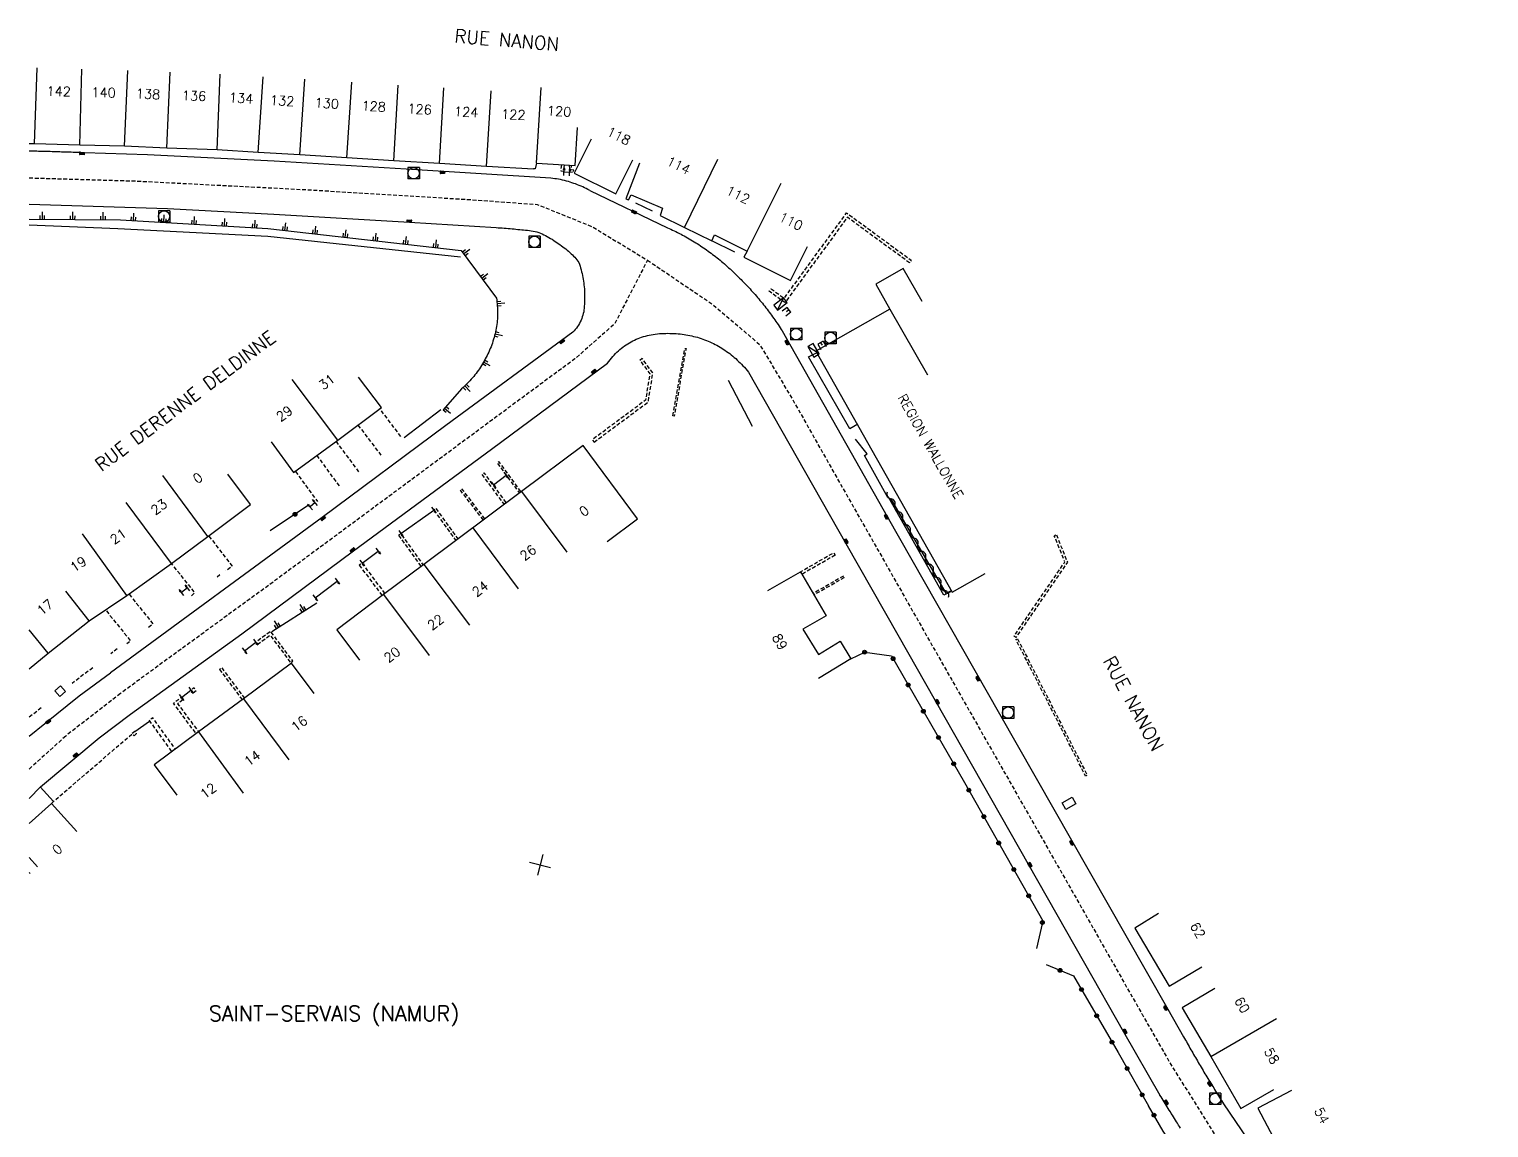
# Model space of a CAD drawing. Header units: millimetres. Extents: x 184999 to 186001, y 128999 to 130000.
# Drawn here: x 185000 to 185192.3, y 129248.5 to 129393.2 of the extents above; entities that cross this region are included whole.
import ezdxf
from ezdxf.enums import TextEntityAlignment as Align

# ---------------------------------------------------------------- set-up
doc = ezdxf.new("R2010")
doc.units = ezdxf.units.MM
doc.linetypes.add('DASHED', pattern=[0.75, 0.5, -0.25])
doc.layers.get('0').update_dxf_attribs({"linetype": 'CONTINUOUS'})
for name, color, linetype in [('W0001', 6, 'DASHED'), ('W0008', 7, 'CONTINUOUS'), ('W0017', 7, 'CONTINUOUS'), ('W0100', 7, 'CONTINUOUS'), ('W0105', 7, 'CONTINUOUS'), ('W0112', 1, 'DASHED'), ('W0211', 2, 'CONTINUOUS'), ('W0302', 3, 'CONTINUOUS'), ('W0310', 3, 'CONTINUOUS'), ('W0322', 7, 'CONTINUOUS'), ('W0334', 7, 'CONTINUOUS'), ('W0400', 7, 'CONTINUOUS'), ('W0420', 7, 'CONTINUOUS'), ('W0430', 7, 'CONTINUOUS'), ('W0980', 7, 'CONTINUOUS'), ('W0984', 7, 'CONTINUOUS'), ('W0989', 7, 'CONTINUOUS'), ('W0991', 7, 'CONTINUOUS'), ('W1102', 7, 'CONTINUOUS'), ('W1471', 7, 'CONTINUOUS')]:
    doc.layers.add(name, color=color, linetype=linetype)
doc.styles.get("Standard").update_dxf_attribs({"font": 'romans.shx', "width": 0.85})

# ---------------------------------------------------------------- blocks, each defined once
blk = doc.blocks.new('T400')
for p, q in [((-0.15, 0.3), (0.15, 0.3)), ((-0.15, -0.25), (-0.15, 0.3)), ((-0.15, 0.15), (0.15, 0.15)), ((-0.15, 0), (0.15, 0)), ((0.15, 0.3), (0.15, -0.25)), ((-0.15, -0.15), (0.15, -0.15)), ((-0.15, -0.25), (-0.15, -0.3)), ((-0.15, -0.3), (0.15, -0.3)), ((0.15, -0.3), (0.15, -0.25))]:
    blk.add_line(p, q)
blk = doc.blocks.new('t112o')
at = {"color": 0, "linetype": 'Continuous'}
for p, q in [((-0.5, 0.5), (0.5, 0.5)), ((-0.5, -0.5), (-0.5, 0.5)), ((0.5, 0.5), (0.5, -0.5)), ((0.5, -0.5), (-0.5, -0.5))]:
    blk.add_line(p, q, dxfattribs=at)
blk = doc.blocks.new('t991o')
at = {"color": 0, "linetype": 'Continuous'}
for p, q in [((-1, 1), (1, -1)), ((-1, -1), (1, 1))]:
    blk.add_line(p, q, dxfattribs=at)
blk = doc.blocks.new('T420')
for p, q in [((0.75, 0.75), (-0.75, 0.75)), ((-0.75, 0.75), (-0.75, -0.75)), ((0.75, 0.75), (0.75, -0.75)), ((0.75, -0.75), (-0.75, -0.75))]:
    blk.add_line(p, q)
blk.add_ellipse((0, 0), major_axis=(-0.53, 0.53), ratio=1, start_param=3.926991, end_param=10.210176)
blk = doc.blocks.new('T430')
at = {"flags": 128}
for points in [[(-0.4, 2.1), (0.4, 2.1)], [(-0.4, 2.1), (-0.4, 1.3)], [(0.8, 0.8), (-0.8, 0.8)], [(-0.8, 0.8), (-0.8, 0)], [(0.8, 0.8), (-0.8, 0)], [(-0.8, 0), (0.8, 0)], [(-0.4, 1.7), (0, 1.7)], [(-0.4, 1.3), (0.4, 1.3)], [(0.8, 0), (0.8, 0.8)]]:
    blk.add_lwpolyline(points, dxfattribs=at)
blk = doc.blocks.new('t105o')
for p, q in [((-0.5, 0), (0.5, 0)), ((0.5, 0), (0.2, 0.1)), ((0.5, 0), (0.2, -0.1))]:
    blk.add_line(p, q)
blk = doc.blocks.new('t322o')
at = {"color": 0, "linetype": 'Continuous'}
for radius in [0.25, 0.15]:
    blk.add_circle((0, 0), radius, dxfattribs=at)
blk = doc.blocks.new('t310o')
at = {"color": 0, "linetype": 'Continuous'}
for centre, start, end in [((-0.5, 0.38), 216.8699, 323.1304), ((0.5, -0.37), 36.8699, 143.1303)]:
    blk.add_arc(centre, 0.625, start, end, dxfattribs=at)
blk = doc.blocks.new('t211o')
at = {"color": 0, "linetype": 'Continuous'}
for p, q in [((-0.29, 0.5), (-0.29, 0)), ((0, 1), (0, 0)), ((0.29, 0.5), (0.29, 0))]:
    blk.add_line(p, q, dxfattribs=at)
blk = doc.blocks.new('T1471')
at = {"color": 0, "linetype": 'Continuous', "flags": 128}
blk.add_lwpolyline([(-0.75, -0.5), (-0.75, 0.5), (0.75, 0.5), (0.75, -0.5), (-0.75, -0.5)], dxfattribs=at)

msp = doc.modelspace()

# ---------------------------------------------------------------- linework, layer by layer
at = {"layer": 'W0001', "flags": 128}
for points in [[(185000, 129373.62), (185013.97, 129373.21), (185036.78, 129372.05), (185058.36, 129370.74), (185066.95, 129370.11), (185074.21, 129367.18), (185081.47, 129362.77), (185077.13, 129354.38), (185071.91, 129349.78), (185062.13, 129342.56), (185048.56, 129332.51), (185031.64, 129320.01), (185012.01, 129305.69)], [(185081.47, 129362.77), (185090.03, 129356.97), (185096.28, 129351.63), (185100.65, 129344.31), (185106.28, 129334.36), (185121.51, 129307.56), (185137.52, 129279.48), (185146.64, 129263.43), (185150.2, 129257.22), (185156.78, 129246.62), (185165.28, 129234.09), (185171.99, 129224.22), (185179.32, 129213.49), (185185.3, 129204.74)]]:
    msp.add_lwpolyline(points, dxfattribs=at)
at = {"layer": 'W0001'}
msp.add_lwpolyline([(185012.01, 129305.69), (185004.82, 129300.09), (185000, 129295.74)], dxfattribs=at)
at = {"layer": 'W0008', "flags": 128}
for points in [[(185073.85, 129371.97), (185073.62, 129372.09), (185073.39, 129372.2), (185073.17, 129372.31), (185072.94, 129372.42), (185072.71, 129372.52), (185072.47, 129372.62), (185072.24, 129372.72), (185072, 129372.81), (185071.76, 129372.89), (185071.52, 129372.97), (185071.28, 129373.05), (185071.04, 129373.13), (185070.79, 129373.2), (185070.53, 129373.27), (185070.28, 129373.33), (185070.02, 129373.38), (185069.76, 129373.43), (185069.5, 129373.47), (185069.24, 129373.51), (185068.98, 129373.54), (185068.72, 129373.56), (185049.68, 129374.76), (185032.3, 129375.8), (185015.59, 129376.64), (185007.29, 129376.92), (185007.04, 129376.93), (185006.79, 129376.94), (185006.54, 129376.94), (185006.28, 129376.95), (185006.03, 129376.96), (185005.78, 129376.97), (185005.53, 129376.98), (185005.28, 129376.99), (185005.02, 129377), (185004.77, 129377), (185004.52, 129377.01), (185004.27, 129377.02), (185004.02, 129377.03), (185003.76, 129377.04), (185003.51, 129377.04), (185003.26, 129377.05), (185003.01, 129377.06), (185002.75, 129377.07), (185002.5, 129377.08), (185002.25, 129377.08), (185002, 129377.09), (185001.75, 129377.1), (185001.49, 129377.1), (185001.24, 129377.11), (185000.99, 129377.12), (185000.74, 129377.12), (185000.49, 129377.13), (185000.23, 129377.14), (185000, 129377.14)], [(185073.86, 129371.97), (185084.09, 129367.05), (185084.32, 129366.95), (185084.55, 129366.85), (185084.77, 129366.74), (185085, 129366.63), (185085.22, 129366.53), (185085.44, 129366.42), (185085.67, 129366.3), (185085.89, 129366.19), (185086.1, 129366.07), (185086.32, 129365.96), (185086.54, 129365.84), (185086.75, 129365.72), (185086.97, 129365.59), (185087.18, 129365.47), (185087.39, 129365.34), (185087.61, 129365.21), (185087.82, 129365.08), (185088.03, 129364.95), (185088.23, 129364.82), (185088.44, 129364.68), (185088.65, 129364.55), (185088.85, 129364.41), (185089.05, 129364.27), (185089.26, 129364.13), (185089.46, 129363.98), (185089.66, 129363.84), (185089.86, 129363.69), (185090.05, 129363.54), (185090.25, 129363.39), (185090.45, 129363.24), (185090.64, 129363.08), (185090.83, 129362.93), (185091.03, 129362.77), (185091.22, 129362.61), (185091.41, 129362.45), (185091.6, 129362.28), (185091.79, 129362.12), (185091.97, 129361.95), (185092.16, 129361.78), (185092.35, 129361.62), (185092.53, 129361.45), (185092.71, 129361.28), (185092.9, 129361.11), (185093.08, 129360.94), (185093.26, 129360.76), (185093.43, 129360.59), (185093.61, 129360.41), (185093.79, 129360.24), (185093.96, 129360.06), (185094.14, 129359.88), (185094.31, 129359.7), (185094.48, 129359.52), (185094.65, 129359.34), (185094.82, 129359.16), (185094.99, 129358.98), (185095.15, 129358.8), (185095.32, 129358.61), (185095.48, 129358.42), (185095.65, 129358.24), (185095.81, 129358.05), (185095.97, 129357.86), (185096.13, 129357.67), (185096.29, 129357.48), (185096.45, 129357.29), (185096.6, 129357.1), (185096.76, 129356.9), (185096.91, 129356.71), (185097.07, 129356.51), (185097.22, 129356.31), (185097.37, 129356.12), (185097.52, 129355.92), (185097.67, 129355.72), (185097.81, 129355.52), (185097.96, 129355.31), (185098.11, 129355.11), (185098.25, 129354.91), (185098.39, 129354.7), (185098.53, 129354.5), (185098.67, 129354.29), (185098.81, 129354.08), (185098.95, 129353.87), (185099.09, 129353.66), (185099.22, 129353.45), (185113.04, 129329), (185127.87, 129303), (185144.5, 129273.81), (185150.02, 129264.1), (185152.11, 129260.47), (185152.23, 129260.25), (185152.35, 129260.04), (185152.47, 129259.83), (185152.59, 129259.62), (185152.71, 129259.4), (185152.83, 129259.19), (185152.95, 129258.98), (185153.07, 129258.77), (185153.19, 129258.56), (185153.31, 129258.35), (185153.43, 129258.14), (185153.55, 129257.93), (185153.67, 129257.72), (185153.8, 129257.51), (185153.92, 129257.3), (185154.04, 129257.09), (185154.17, 129256.88), (185154.29, 129256.67), (185154.42, 129256.45), (185154.54, 129256.24), (185154.67, 129256.03), (185154.79, 129255.82), (185154.92, 129255.61), (185155.05, 129255.4), (185155.17, 129255.19), (185155.3, 129254.98), (185155.43, 129254.77), (185155.56, 129254.57), (185155.68, 129254.36), (185155.81, 129254.15), (185155.94, 129253.94), (185156.07, 129253.73), (185156.2, 129253.52), (185156.32, 129253.31), (185156.45, 129253.1), (185156.58, 129252.9), (185156.71, 129252.69), (185156.84, 129252.48), (185156.97, 129252.27), (185157.1, 129252.06), (185157.23, 129251.86), (185157.36, 129251.65), (185169.25, 129234.13)], [(185000, 129370.13), (185018.21, 129369.59), (185032.23, 129368.85), (185050.11, 129367.78), (185061.55, 129367.06), (185061.81, 129367.05), (185062.07, 129367.04), (185062.33, 129367.02), (185062.59, 129367), (185062.85, 129366.98), (185063.1, 129366.96), (185063.36, 129366.94), (185063.62, 129366.91), (185063.88, 129366.89), (185064.14, 129366.86), (185064.4, 129366.83), (185064.65, 129366.8), (185064.9, 129366.78), (185065.15, 129366.76), (185065.4, 129366.74), (185065.65, 129366.71), (185065.9, 129366.68), (185066.15, 129366.65), (185066.4, 129366.61), (185066.65, 129366.56), (185066.89, 129366.49), (185067.14, 129366.42), (185067.37, 129366.33), (185067.6, 129366.23), (185067.83, 129366.13), (185068.05, 129366.02), (185068.27, 129365.9), (185068.48, 129365.78), (185068.69, 129365.65), (185068.9, 129365.52), (185069.11, 129365.38), (185069.31, 129365.25), (185069.52, 129365.11), (185069.72, 129364.96), (185069.92, 129364.82), (185070.12, 129364.68), (185070.32, 129364.54), (185070.51, 129364.4), (185070.69, 129364.25), (185070.87, 129364.1), (185071.05, 129363.95), (185071.23, 129363.79), (185071.4, 129363.63), (185071.57, 129363.47), (185071.73, 129363.31), (185071.88, 129363.15), (185072.03, 129362.98), (185072.17, 129362.81), (185072.3, 129362.63), (185072.41, 129362.45), (185072.5, 129362.25), (185072.59, 129362), (185072.66, 129361.76), (185072.73, 129361.51), (185072.79, 129361.26), (185072.85, 129361.01), (185072.91, 129360.76), (185072.96, 129360.51), (185073, 129360.26), (185073.04, 129360.01), (185073.07, 129359.76), (185073.1, 129359.51), (185073.13, 129359.26), (185073.15, 129359), (185073.17, 129358.75), (185073.18, 129358.5), (185073.18, 129358.24), (185073.19, 129357.99), (185073.19, 129357.73), (185073.18, 129357.48), (185073.17, 129357.22), (185073.16, 129356.97), (185073.14, 129356.71), (185073.12, 129356.45), (185073.1, 129356.21), (185073.06, 129355.98), (185073.01, 129355.75), (185072.95, 129355.52), (185072.88, 129355.29), (185072.8, 129355.07), (185072.71, 129354.85), (185072.6, 129354.64), (185072.49, 129354.42), (185072.37, 129354.22), (185072.24, 129354.02), (185072.1, 129353.83), (185071.95, 129353.65), (185071.79, 129353.47), (185071.62, 129353.3), (185054.89, 129340.99), (185054.89, 129340.99), (185054.89, 129340.99), (185038.6, 129328.86), (185010.7, 129308.42)], [(185013.33, 129302.95), (185028.03, 129313.56), (185042.74, 129324.47), (185060.91, 129337.88), (185076.2, 129349.21), (185076.37, 129349.44), (185076.54, 129349.65), (185076.71, 129349.87), (185076.89, 129350.07), (185077.07, 129350.27), (185077.26, 129350.46), (185077.45, 129350.65), (185077.64, 129350.83), (185077.84, 129351), (185078.04, 129351.17), (185078.24, 129351.33), (185078.44, 129351.48), (185078.65, 129351.62), (185078.87, 129351.76), (185079.09, 129351.89), (185079.31, 129352.02), (185079.53, 129352.14), (185079.76, 129352.25), (185079.99, 129352.36), (185080.22, 129352.45), (185080.46, 129352.55), (185080.7, 129352.63), (185080.95, 129352.71), (185081.2, 129352.78), (185081.45, 129352.85), (185081.71, 129352.91), (185081.97, 129352.96), (185082.23, 129353), (185082.5, 129353.04), (185082.77, 129353.07), (185083.04, 129353.1), (185083.32, 129353.12), (185083.6, 129353.13), (185083.88, 129353.13), (185084.15, 129353.14), (185084.43, 129353.13), (185084.7, 129353.12), (185084.97, 129353.11), (185085.24, 129353.1), (185085.5, 129353.07), (185085.76, 129353.05), (185086.03, 129353.02), (185086.29, 129352.98), (185086.54, 129352.94), (185086.8, 129352.9), (185087.05, 129352.85), (185087.3, 129352.8), (185087.55, 129352.74), (185087.8, 129352.67), (185088.04, 129352.61), (185088.29, 129352.54), (185088.53, 129352.46), (185088.76, 129352.38), (185089, 129352.29), (185089.24, 129352.2), (185089.47, 129352.11), (185089.7, 129352.01), (185089.93, 129351.9), (185090.15, 129351.8), (185090.38, 129351.68), (185090.6, 129351.57), (185090.82, 129351.44), (185091.04, 129351.32), (185091.25, 129351.18), (185091.46, 129351.05), (185091.68, 129350.91), (185091.89, 129350.76), (185092.09, 129350.61), (185092.3, 129350.46), (185092.5, 129350.3), (185092.7, 129350.14), (185092.9, 129349.97), (185093.1, 129349.8), (185093.29, 129349.62), (185093.48, 129349.44), (185093.67, 129349.25), (185093.86, 129349.06), (185094.05, 129348.86), (185094.23, 129348.66), (185094.42, 129348.46), (185094.6, 129348.25), (185094.77, 129348.04), (185107.62, 129325.45), (185114.44, 129313.4), (185139.05, 129270.19), (185144.18, 129261.14), (185148.99, 129252.78)], [(185109.19, 129341.17), (185108.11, 129340.55), (185102.67, 129350.05), (185103.73, 129350.55)], [(185121.38, 129319.1), (185120.53, 129318.64), (185113.21, 129331.55)], [(185151.72, 129248.42), (185151.58, 129248.64), (185151.45, 129248.85), (185151.31, 129249.07), (185151.18, 129249.28), (185151.04, 129249.5), (185150.9, 129249.72), (185150.77, 129249.94), (185150.63, 129250.15), (185150.49, 129250.37), (185150.36, 129250.59), (185150.22, 129250.81), (185150.08, 129251.03), (185149.95, 129251.25), (185149.81, 129251.47), (185149.67, 129251.69), (185149.54, 129251.91), (185149.4, 129252.13), (185149.27, 129252.35), (185149.13, 129252.57), (185148.99, 129252.79)]]:
    msp.add_lwpolyline(points, dxfattribs=at)
at = {"layer": 'W0008'}
for points in [[(185000, 129300.07), (185002.04, 129301.76), (185006.59, 129305.38), (185010.7, 129308.42)], [(185000, 129291.86), (185001.47, 129293.39), (185009.2, 129299.85), (185013.33, 129302.95)]]:
    msp.add_lwpolyline(points, dxfattribs=at)
at = {"layer": 'W0017', "flags": 128}
for points in [[(185082.13, 129369.22), (185079.93, 129370.27)], [(185092.97, 129363.85), (185089.94, 129365.34)], [(185113.13, 129331.51), (185110.06, 129337.04), (185110.4, 129337.27), (185108.87, 129339.18)], [(185013.9, 129300.7), (185015.85, 129302.06)]]:
    msp.add_lwpolyline(points, dxfattribs=at)
at = {"layer": 'W0100'}
for p, q in [((185000, 129288.58), (185002.92, 129291.22)), ((185002.92, 129291.22), (185006.27, 129287.51)), ((185000, 129284.08), (185001.11, 129282.85)), ((185000, 129282.11), (185000.14, 129281.99))]:
    msp.add_line(p, q, dxfattribs=at)
at = {"layer": 'W0100', "flags": 128}
for points in [[(185066.85, 129375.56), (185071.93, 129375.24), (185072.24, 129380.23)], [(185074.04, 129378.7), (185071.82, 129374.22), (185077.31, 129371.5), (185079.53, 129375.98)], [(185066.85, 129375.56), (185066.68, 129374.81), (185066.47, 129374.82), (185066.47, 129374.75), (185060.26, 129375.12), (185054.05, 129375.51), (185048.04, 129375.86), (185041.86, 129376.25), (185035.68, 129376.64), (185030.19, 129376.95), (185024.77, 129377.3), (185018.14, 129377.55), (185012.56, 129377.79), (185006.68, 129377.94), (185000.72, 129378.1), (185000, 129378.12)], [(185080.4, 129375.54), (185078.61, 129370.87), (185078.98, 129370.73), (185079.32, 129371.38), (185083.43, 129369.63), (185083.15, 129368.66), (185086.36, 129367.07), (185089.94, 129365.34), (185090.31, 129366.11), (185094.61, 129363.96), (185094.18, 129363.17), (185100.29, 129360.1), (185102.53, 129364.57)], [(185070.45, 129374.42), (185071.21, 129374.37)], [(185117.64, 129357.34), (185115.16, 129361.69), (185111.56, 129359.63), (185113.41, 129356.34), (185103.63, 129350.78), (185121.63, 129319.02), (185125.98, 129321.48)], [(185031.89, 129338.84), (185034.84, 129334.8), (185040.66, 129339.06), (185046.4, 129343.38), (185043.4, 129347.37)], [(185076.14, 129325.73), (185080.16, 129328.7), (185073, 129338.37), (185064.86, 129332.31), (185052.01, 129322.69), (185046.7, 129318.73), (185040.53, 129314.1), (185043.53, 129310.1)], [(185007.9, 129315.25), (185012.87, 129318.59), (185018.74, 129322.8), (185023.56, 129326.38), (185029.18, 129330.57), (185026.19, 129334.58)], [(185061.17, 129333.19), (185062.83, 129334.45)], [(185037.66, 129330.85), (185037.01, 129330.27)], [(185048.99, 129326.75), (185053.31, 129329.85)], [(185043.88, 129322.88), (185046, 129324.43)], [(185097.32, 129319.24), (185101.65, 129321.74), (185105, 129315.93), (185101.95, 129314.18), (185104, 129310.84), (185106.86, 129312.59), (185108.28, 129310.27), (185104.02, 129307.66)], [(185020.86, 129319.61), (185020.06, 129318.99)], [(185037.67, 129318.28), (185040.59, 129320.48)], [(185028.36, 129311.31), (185029.85, 129312.45)], [(185037.53, 129305.67), (185034.55, 129309.68), (185028.25, 129304.99), (185022.29, 129300.66), (185016.47, 129296.29), (185019.47, 129292.29)], [(185020.05, 129305.17), (185021.32, 129306.12)], [(185148.79, 129276.69), (185145.7, 129274.76), (185150.2, 129267.13), (185154.5, 129269.67)], [(185156.21, 129266.83), (185151.91, 129264.28), (185155.69, 129257.89), (185159.65, 129251.02), (185163.98, 129253.51)], [(185166.31, 129253.41), (185161.89, 129251.08), (185166.36, 129242.58), (185165.84, 129242.11), (185170.18, 129235.66), (185173.9, 129230.4), (185177.44, 129224.98), (185177.55, 129225), (185180.48, 129220.62), (185188.2, 129209.37), (185192.32, 129212.2)]]:
    msp.add_lwpolyline(points, dxfattribs=at)
at = {"layer": 'W0100'}
msp.add_lwpolyline([(185000, 129308.95), (185002.52, 129311.01), (185007.9, 129315.25), (185004.81, 129319.18)], dxfattribs=at)
at = {"layer": 'W0112'}
for p, q in [((185011.61, 129311.59), (185010.75, 129310.92)), ((185008.37, 129309.08), (185005.65, 129307.03)), ((185001.59, 129303.8), (185000, 129302.55)), ((185002.92, 129291.22), (185013.63, 129300.44))]:
    msp.add_line(p, q, dxfattribs=at)
at = {"layer": 'W0112', "flags": 128}
for points in [[(185070.13, 129375.35), (185070.03, 129374.53), (185070.42, 129374.48), (185070.52, 129375.33)], [(185071.16, 129375.29), (185071.23, 129374.41), (185071.73, 129374.36), (185071.75, 129374.65), (185071.49, 129374.67), (185071.44, 129375.27)], [(185048.97, 129339.55), (185046.19, 129343.22)], [(185043.31, 129341.05), (185046.38, 129337.05)], [(185043.45, 129334.9), (185040.47, 129338.88)], [(185040.87, 129333.03), (185037.95, 129337.03)], [(185035.09, 129334.93), (185037.99, 129330.97)], [(185023.69, 129326.42), (185026.73, 129322.48), (185025.9, 129321.83)], [(185021.38, 129318.56), (185021.84, 129318.97), (185018.75, 129322.81)], [(185025.13, 129321.32), (185024.62, 129320.89)], [(185013.18, 129318.76), (185016.3, 129314.86), (185015.67, 129314.32)], [(185010.17, 129316.56), (185013.36, 129312.63), (185012.85, 129312.24)]]:
    msp.add_lwpolyline(points, dxfattribs=at)
for points in [[(185097.75, 129359.02), (185099.48, 129357.76), (185107.71, 129369), (185116.22, 129362.77), (185115.98, 129362.43), (185107.8, 129368.42), (185099.57, 129357.18), (185097.51, 129358.69)], [(185074.43, 129338.81), (185081.57, 129344.1), (185082.18, 129347.92), (185080.77, 129349.8), (185080.46, 129349.57), (185081.77, 129347.82), (185081.21, 129344.32), (185074.2, 129339.12)], [(185084.8, 129342.27), (185086.38, 129351.15), (185086.55, 129351.12), (185084.97, 129342.24)], [(185064.79, 129332.31), (185061.89, 129336.24), (185061.66, 129336.08), (185064.56, 129332.14)], [(185059.65, 129334.55), (185062.54, 129330.63), (185062.84, 129330.85), (185059.95, 129334.77)], [(185060.04, 129328.71), (185057.02, 129332.66), (185056.78, 129332.48), (185059.8, 129328.52)], [(185053.31, 129329.84), (185056.2, 129325.84), (185056.52, 129326.07), (185053.63, 129330.07)], [(185048.68, 129326.53), (185051.61, 129322.43), (185051.92, 129322.65), (185048.99, 129326.75)], [(185135.34, 129326.6), (185136.8, 129322.98), (185130.01, 129313.09), (185129.77, 129313.26), (185136.47, 129323.02), (185135.07, 129326.48)], [(185043.48, 129322.59), (185046.44, 129318.68), (185046.82, 129318.97), (185043.87, 129322.88)], [(185106.21, 129323.92), (185101.84, 129321.41), (185101.65, 129321.74), (185106.02, 129324.25)], [(185107.3, 129321.16), (185103.29, 129318.86), (185103.39, 129318.68), (185107.4, 129320.99)], [(185030.06, 129312.16), (185031.75, 129313.38), (185034.46, 129309.73), (185034.75, 129309.94), (185031.82, 129313.87), (185029.85, 129312.45)], [(185130.23, 129312.91), (185139.41, 129294.93), (185139.19, 129294.82), (185130.02, 129312.8)], [(185025.07, 129308.87), (185028.04, 129304.9), (185028.35, 129305.13), (185025.38, 129309.1)], [(185021.59, 129305.77), (185021.99, 129306.08), (185021.72, 129306.43), (185021.32, 129306.12)], [(185020.26, 129304.85), (185019.56, 129304.34), (185022.3, 129300.66), (185021.98, 129300.42), (185019, 129304.42), (185020.02, 129305.17)], [(185015.79, 129302.15), (185018.75, 129298.06), (185019.24, 129298.41), (185016.27, 129302.5)], [(185013.81, 129300.11), (185014.15, 129300.41), (185013.9, 129300.7), (185013.56, 129300.4)]]:
    msp.add_lwpolyline(points, close=True, dxfattribs=at)
at = {"layer": 'W0211', "flags": 128}
for points in [[(185000, 129368.16), (185012.03, 129368.07), (185031.45, 129366.95), (185056.91, 129364.06), (185061.56, 129357.79), (185061.6, 129357.54), (185061.63, 129357.29), (185061.66, 129357.04), (185061.68, 129356.78), (185061.7, 129356.53), (185061.71, 129356.28), (185061.72, 129356.03), (185061.72, 129355.78), (185061.71, 129355.54), (185061.7, 129355.29), (185061.69, 129355.04), (185061.67, 129354.79), (185061.65, 129354.55), (185061.62, 129354.3), (185061.58, 129354.05), (185061.54, 129353.81), (185061.49, 129353.56), (185061.44, 129353.32), (185061.39, 129353.07), (185061.33, 129352.83), (185061.26, 129352.59), (185061.19, 129352.35), (185061.11, 129352.1), (185061.03, 129351.86), (185060.94, 129351.62), (185060.85, 129351.38), (185060.75, 129351.14), (185060.65, 129350.9), (185060.55, 129350.67), (185060.44, 129350.44), (185060.33, 129350.21), (185060.22, 129349.99), (185060.1, 129349.76), (185059.98, 129349.54), (185059.85, 129349.32), (185059.73, 129349.11), (185059.59, 129348.89), (185059.46, 129348.68), (185059.32, 129348.47), (185059.18, 129348.27), (185059.03, 129348.06), (185058.88, 129347.86), (185058.72, 129347.66), (185058.57, 129347.47), (185058.4, 129347.27), (185058.24, 129347.08), (185058.07, 129346.89), (185057.9, 129346.71), (185057.72, 129346.52), (185057.54, 129346.34), (185057.36, 129346.16), (185057.17, 129345.98), (185056.98, 129345.81), (185054.56, 129343.04)], [(185031.96, 129313.88), (185037.89, 129317.65)]]:
    msp.add_lwpolyline(points, dxfattribs=at)
at = {"layer": 'W0302', "flags": 128}
for points in [[(185000, 129367.43), (185011.69, 129366.94), (185031.44, 129365.93), (185056.84, 129363.23)], [(185095.31, 129340.85), (185092.13, 129346.93)], [(185054.22, 129343.08), (185049.42, 129339.35)]]:
    msp.add_lwpolyline(points, dxfattribs=at)
at = {"layer": 'W0310', "flags": 128}
msp.add_lwpolyline([(185121.39, 129319.16), (185120.82, 129318.92), (185113.55, 129331.39)], dxfattribs=at)
at = {"layer": 'W0322', "flags": 128}
for points in [[(185036.69, 129330.4), (185031.77, 129327.13)], [(185108.28, 129310.27), (185110.12, 129311.15), (185113.61, 129310.66), (185123.24, 129293.96), (185133.55, 129275.76), (185132.74, 129272.08)], [(185133.98, 129269.98), (185137.6, 129268.49), (185143.47, 129258.4), (185147.47, 129251.39)], [(185161.71, 129228.03), (185161.21, 129229.84), (185156, 129237.97), (185149.43, 129248.04), (185147.47, 129251.39)]]:
    msp.add_lwpolyline(points, dxfattribs=at)
at = {"layer": 'W0334'}
msp.add_line((185003.22, 129291.48), (185001.46, 129293.38), dxfattribs=at)
at = {"layer": 'W1102'}
msp.add_line((185002.52, 129311.01), (185000, 129314.1), dxfattribs=at)
at = {"layer": 'W1102', "flags": 128}
for points in [[(185000.72, 129378.1), (185001.04, 129388.09)], [(185006.68, 129377.94), (185006.95, 129387.94)], [(185012.56, 129377.79), (185013, 129387.78)], [(185018.14, 129377.55), (185018.58, 129387.54)], [(185024.77, 129377.3), (185025.15, 129387.29)], [(185030.19, 129376.95), (185030.82, 129386.93)], [(185035.68, 129376.64), (185036.31, 129386.62)], [(185041.86, 129376.25), (185042.5, 129386.23)], [(185048.04, 129375.86), (185048.61, 129385.84)], [(185054.05, 129375.51), (185054.63, 129385.49)], [(185060.26, 129375.12), (185060.85, 129385.1)], [(185066.85, 129375.56), (185067.48, 129385.54)], [(185086.36, 129367.07), (185090.72, 129376.07)], [(185094.61, 129363.96), (185099.07, 129372.91)], [(185113.41, 129356.34), (185118.35, 129347.65)], [(185040.66, 129339.06), (185034.65, 129347.06)], [(185023.56, 129326.38), (185017.61, 129334.41)], [(185018.74, 129322.8), (185012.78, 129330.84)], [(185064.86, 129332.31), (185070.83, 129324.29)], [(185012.87, 129318.59), (185007.04, 129326.72)], [(185058.44, 129327.5), (185064.43, 129319.5)], [(185052.01, 129322.69), (185058, 129314.68)], [(185046.7, 129318.73), (185052.68, 129310.71)], [(185028.25, 129304.99), (185034.22, 129296.97)], [(185022.29, 129300.66), (185028.18, 129292.57)], [(185155.69, 129257.89), (185164.36, 129262.88)]]:
    msp.add_lwpolyline(points, dxfattribs=at)

# ---------------------------------------------------------------- block references
at = {"layer": 'W0105'}
for p, rotation in [((185070.45, 129374.42), 87.19846558822118), ((185071.21, 129374.37), 86.897926011177), ((185062.83, 129334.45), 306.0987123509545), ((185061.17, 129333.19), 308.5990257709998), ((185037.01, 129330.27), 131.8618532263253), ((185037.66, 129330.85), 129.7524844436934), ((185053.31, 129329.85), 305.7280370992257), ((185048.99, 129326.75), 306.4983574665164), ((185046, 129324.43), 307.7402423028591), ((185043.88, 129322.88), 309.1347889283531), ((185040.59, 129320.48), 305.7117444141757), ((185020.06, 129318.99), 126.4814943881751), ((185020.86, 129319.61), 127.4955452048249), ((185037.67, 129318.28), 308.3240784139193), ((185028.36, 129311.31), 308.4097658622363), ((185029.85, 129312.45), 305.3928371232723), ((185020.05, 129305.17), 307.5512889795718), ((185021.32, 129306.12), 303.5677325685916)]:
    msp.add_blockref('t105o', p, dxfattribs=dict(at, rotation=rotation))
at = {"layer": 'W0112', "rotation": 311.2094047613414}
msp.add_blockref('t112o', (185004.09, 129306), dxfattribs=at)
at = {"layer": 'W0211'}
for p, rotation in [((185001.7, 129368.14), 359.5776618502042), ((185005.7, 129368.12), 359.5776618502042), ((185009.7, 129368.09), 359.5776618502042), ((185013.69, 129367.97), 356.6913294415457), ((185017.69, 129367.74), 356.6913294415457), ((185021.68, 129367.51), 356.6913294415457), ((185025.67, 129367.28), 356.6913294415457), ((185029.67, 129367.05), 356.6913294415457), ((185033.65, 129366.7), 353.5263546915374), ((185037.62, 129366.25), 353.5263546915374), ((185041.6, 129365.79), 353.5263546915374), ((185045.57, 129365.34), 353.5263546915374), ((185049.55, 129364.89), 353.5263546915374), ((185053.52, 129364.44), 353.5263546915374), ((185057.26, 129363.59), 306.5464500803309), ((185059.64, 129360.37), 306.5464500803309), ((185061.66, 129357.01), 275.1335993910962), ((185061.38, 129353.04), 255.8086237684564), ((185059.87, 129349.35), 240.2529598822475), ((185057.41, 129346.21), 224.2870945305885), ((185054.74, 129343.24), 228.9617213020843), ((185036.18, 129316.56), 32.44178711775623), ((185032.8, 129314.42), 32.44178711775623)]:
    msp.add_blockref('t211o', p, dxfattribs=dict(at, rotation=rotation))
at = {"layer": 'W0310', "rotation": 120.2421057706576}
for p in [(185113.57, 129331.34), (185114.58, 129329.62), (185115.59, 129327.89), (185116.6, 129326.16), (185117.6, 129324.43), (185118.61, 129322.71), (185119.62, 129320.98), (185120.63, 129319.25)]:
    msp.add_blockref('t310o', p, dxfattribs=at)
at = {"layer": 'W0322'}
for p, rotation in [((185035.03, 129329.3), 213.5867058652304), ((185110.08, 129311.13), 25.49387492688333), ((185113.83, 129310.28), 299.963139220572), ((185115.82, 129306.82), 299.963139220572), ((185117.82, 129303.35), 299.963139220572), ((185119.82, 129299.89), 299.963139220572), ((185121.82, 129296.42), 299.963139220572), ((185123.81, 129292.95), 299.5498684466975), ((185125.78, 129289.47), 299.5498684466975), ((185127.75, 129285.99), 299.5498684466975), ((185129.73, 129282.51), 299.5498684466975), ((185131.7, 129279.03), 299.5498684466975), ((185133.5, 129275.53), 257.5361112347202), ((185135.83, 129269.22), 337.6493983196651), ((185138.65, 129266.69), 300.1651799678946), ((185140.66, 129263.23), 300.1651799678946), ((185142.67, 129259.77), 300.1651799678946), ((185144.66, 129256.3), 299.7081672340712), ((185146.65, 129252.83), 299.7081672340712), ((185148.2, 129250.15), 120.3644889458622)]:
    msp.add_blockref('t322o', p, dxfattribs=dict(at, rotation=rotation))
at = {"layer": 'W0400'}
for p, rotation in [((185006.94, 129376.83), 267.9206136390354), ((185054.45, 129374.34), 266.3935250557197), ((185079.7, 129369.12), 244.318106985909), ((185050.1, 129367.93), 86.59026296504395), ((185070.2, 129352.05), 306.3462521244165), ((185099.86, 129351.91), 209.476045586196), ((185074.4, 129348.13), 126.5286488546129), ((185038.7, 129328.77), 310.9793443998669), ((185112.94, 129328.95), 209.4760455905035), ((185042.62, 129324.59), 126.9181529538687), ((185107.62, 129325.75), 29.62691714003872), ((185125.02, 129307.63), 209.6959428405069), ((185119.66, 129304.59), 29.66296259644599), ((185002.54, 129302), 127.2845783085527), ((185006.11, 129297.59), 128.386106182623), ((185137.36, 129285.99), 209.6686888767656), ((185131.87, 129283.13), 29.66296259699251), ((185149.76, 129264.25), 209.6278930502001), ((185144.37, 129261.19), 29.95462274643273), ((185155.56, 129254.25), 213.1389957703932), ((185149.81, 129251.83), 31.66602870667697)]:
    msp.add_blockref('T400', p, dxfattribs=dict(at, rotation=rotation))
at = {"layer": 'W0420'}
for p in [(185050.66, 129374.22), (185017.77, 129368.54), (185066.57, 129365.19), (185101.05, 129353.03), (185105.58, 129352.52), (185128.98, 129303.17), (185156.28, 129252.28)]:
    msp.add_blockref('T420', p, dxfattribs=at)
at = {"layer": 'W0430'}
for p, rotation in [((185098.74, 129357.32), 217.9159348573452), ((185103, 129350.71), 299.9877021613666)]:
    msp.add_blockref('T430', p, dxfattribs=dict(at, rotation=rotation))
at = {"layer": 'W0991', "rotation": 300.5959370293364}
msp.add_blockref('t991o', (185067.31, 129283.13), dxfattribs=at)
at = {"layer": 'W1471', "rotation": 209.6686888780584}
msp.add_blockref('T1471', (185137, 129291.23), dxfattribs=at)

# ---------------------------------------------------------------- texts
at = {"layer": 'W0980'}
msp.add_text('SAINT-SERVAIS (NAMUR)', height=2, dxfattribs=at).set_placement((185040.18, 129263.4), align=Align.MIDDLE)
at = {"layer": 'W0984'}
msp.add_text('REGION WALLONNE', height=1.25, rotation=299.5869, dxfattribs=at).set_placement((185118.76, 129338.24), align=Align.MIDDLE)
at = {"layer": 'W0989'}
for s, rotation, p in [('RUE NANON', 355.2006, (185062.93, 129391.78)), ('RUE DERENNE DELDINNE', 36.931, (185020.55, 129344.25)), ('RUE NANON', 298.632, (185145.5, 129304.35))]:
    msp.add_text(s, height=1.75, rotation=rotation, dxfattribs=at).set_placement(p, align=Align.MIDDLE)
at = {"layer": 'W0991'}
for s, rotation, p in [('142', 358.4848, (185003.89, 129385.02)), ('140', 358.5625, (185009.8, 129384.86)), ('138', 357.4611, (185015.66, 129384.66)), ('136', 357.8683, (185021.72, 129384.42)), ('134', 356.3594, (185027.93, 129384.11)), ('132', 356.6989, (185033.34, 129383.78)), ('130', 356.435, (185039.21, 129383.43)), ('128', 356.3349, (185045.4, 129383.04)), ('126', 356.6929, (185051.45, 129382.67)), ('124', 356.426, (185057.59, 129382.3)), ('122', 357.2386, (185063.8, 129381.96)), ('120', 356.3847, (185069.83, 129382.39)), ('118', 333.596, (185077.68, 129379.13)), ('114', 333.9075, (185085.56, 129375.26)), ('112', 333.4476, (185093.4, 129371.38)), ('110', 333.3812, (185100.37, 129367.89)), ('31', 36.9355, (185039.22, 129346.74)), ('29', 36.203, (185033.62, 129342.58)), ('0', 37.0814, (185022.21, 129334.08)), ('23', 36.1088, (185017.09, 129330.26)), ('0', 36.6563, (185073.11, 129329.73)), ('21', 35.6347, (185011.72, 129326.39)), ('26', 37.1555, (185065.73, 129324.24)), ('19', 33.9804, (185006.47, 129322.73)), ('24', 36.8299, (185059.42, 129319.49)), ('17', 38.2112, (185002.1, 129317.05)), ('22', 36.7244, (185053.54, 129315.1)), ('89', 300.0254, (185098.91, 129312.5)), ('20', 36.8417, (185047.81, 129310.81)), ('16', 36.6342, (185035.58, 129301.72)), ('14', 36.0519, (185029.39, 129297.16)), ('12', 36.8738, (185023.58, 129292.87)), ('0', 42.0875, (185003.69, 129285.18)), ('62', 300.5408, (185153.98, 129274.5)), ('60', 300.6405, (185159.82, 129264.66)), ('58', 299.9112, (185163.74, 129257.95)), ('54', 297.7392, (185170.32, 129250.09))]:
    msp.add_text(s, height=1.25, rotation=rotation, dxfattribs=at).set_placement(p, align=Align.MIDDLE)

doc.saveas('drawing.dxf')
